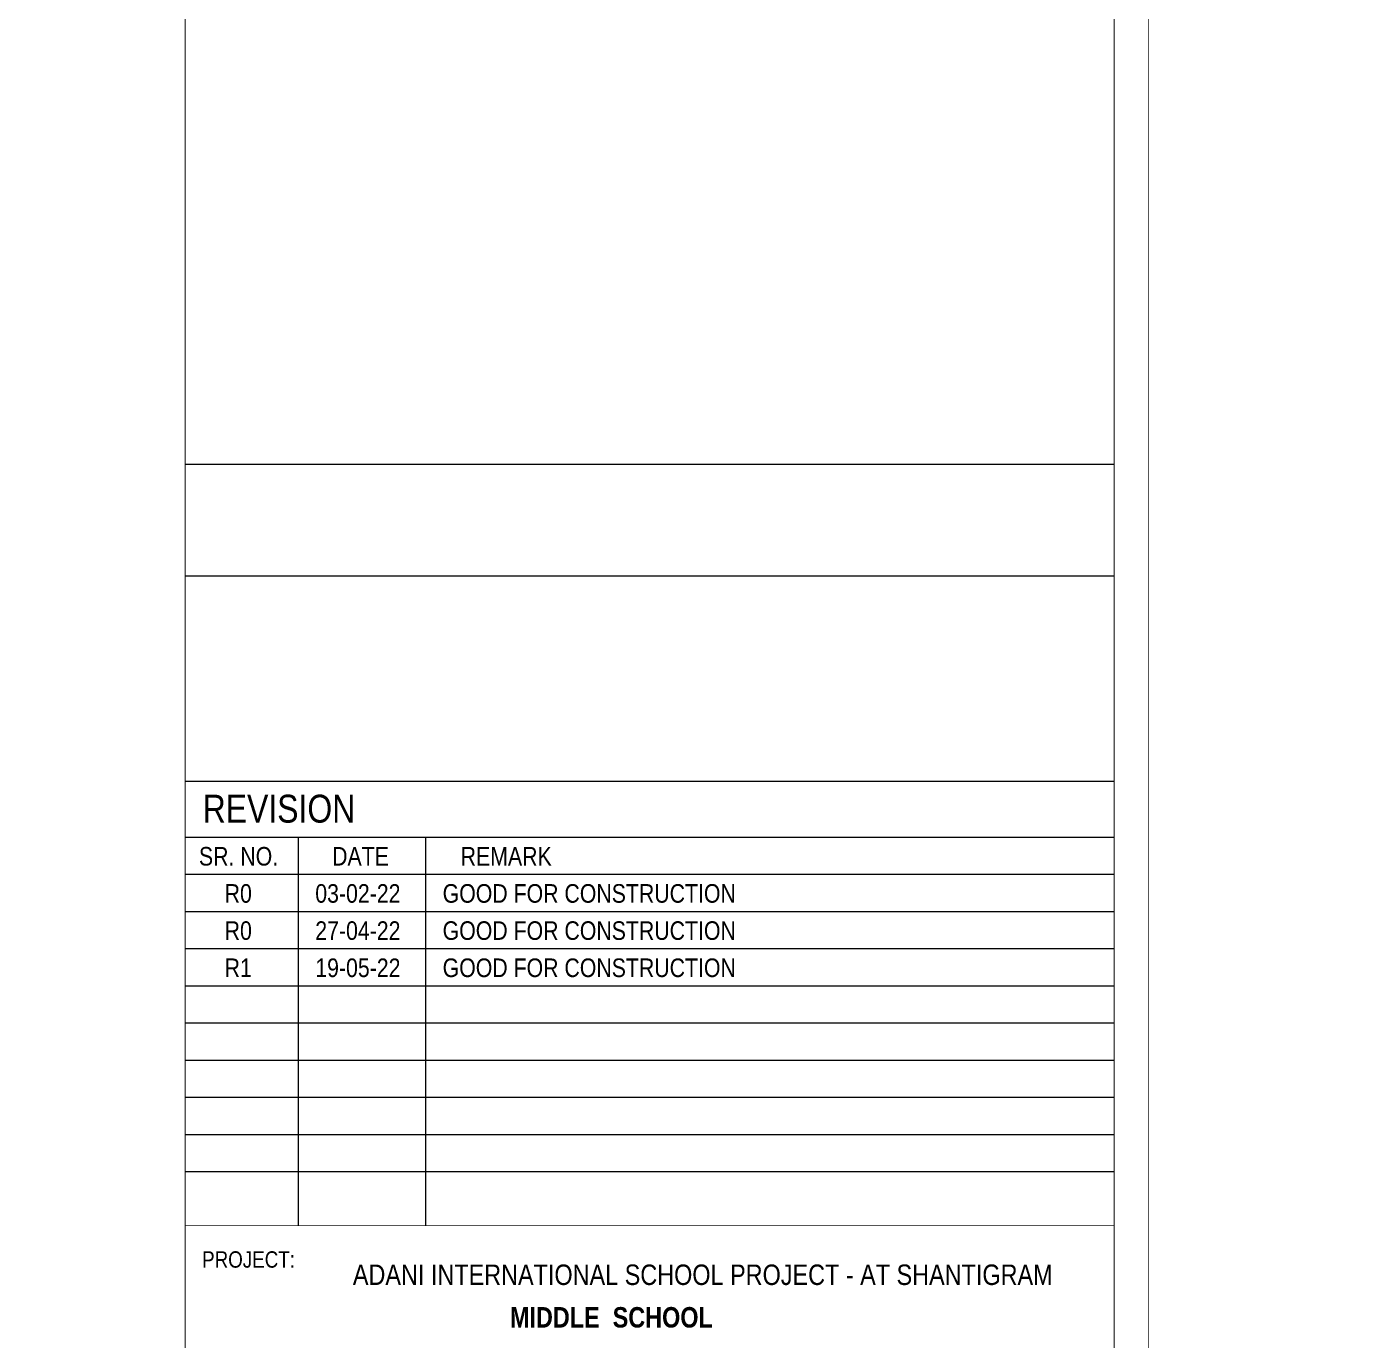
# Model space of a CAD drawing. Header units: millimetres. Extents: x 1112055 to 3390982, y -148532 to 766891.
# Drawn here: x 2215576 to 2230019, y 148863 to 163087 of the extents above; entities that cross this region are included whole.
import ezdxf

# ---------------------------------------------------------------- set-up
doc = ezdxf.new("R2010")
doc.units = ezdxf.units.MM
doc.layers.add('B TITLE BLOCK', color=250, linetype='Continuous', lineweight=0)
doc.layers.add('tb text', color=7, linetype='Continuous', lineweight=13)
doc.layers.add('FORMAT TEXT', color=7, linetype='Continuous')
doc.styles.add('SWINC', font='swissc.ttf')

msp = doc.modelspace()

# ---------------------------------------------------------------- linework, layer by layer
at = {"layer": 'B TITLE BLOCK', "color": 250, "lineweight": 0}
for p, q in [((2227353.1, 158345.5), (2217292.1, 158345.5)), ((2227353.1, 157138.1), (2217292.1, 157138.1)), ((2227353.1, 154913.1), (2217292.1, 154913.1)), ((2227353.1, 154309.4), (2217292.1, 154309.4)), ((2218515.9, 154309.4), (2218515.9, 150104.8)), ((2219895.1, 154309.4), (2219895.1, 150104.8)), ((2227353.1, 153907), (2217292.1, 153907)), ((2227353.1, 153504.5), (2217292.1, 153504.5)), ((2227353.1, 153102.1), (2217292.1, 153102.1)), ((2227353.1, 152699.6), (2217292.1, 152699.6)), ((2227353.1, 152297.2), (2217292.1, 152297.2)), ((2227353.1, 151894.8), (2217292.1, 151894.8)), ((2227353.1, 151492.3), (2217292.1, 151492.3)), ((2227353.1, 151089.9), (2217292.1, 151089.9)), ((2227353.1, 150687.4), (2217292.1, 150687.4))]:
    msp.add_line(p, q, dxfattribs=at)
at = {"layer": 'B TITLE BLOCK', "color": 1, "const_width": 8.39}
msp.add_lwpolyline([(2086797.8, 198794.8), (2086797.8, 122115.7), (2227726.9, 122115.7), (2227726.9, 198794.8)], close=True, dxfattribs=at)
at = {"layer": 'B TITLE BLOCK', "color": 250, "lineweight": 0, "const_width": 8.39}
for points in [[(2087171.5, 198421.1), (2087171.5, 122489.4), (2227353.1, 122489.4), (2227353.1, 198421.1)], [(2217292.1, 122489.4), (2227353.1, 122489.4), (2227353.1, 198421.1), (2217292.1, 198421.1)], [(2227353.1, 158345.5), (2217292.1, 158345.5), (2217292.1, 150104.8), (2227353.1, 150104.8)]]:
    msp.add_lwpolyline(points, close=True, dxfattribs=at)

# ---------------------------------------------------------------- texts
at = {"layer": 'B TITLE BLOCK', "color": 251, "insert": (2303667.7, 156603.8), "char_height": 222.806, "attachment_point": 2, "style": 'SWINC'}
msp.add_mtext_dynamic_manual_height_columns('\\pxsm1,qj;{\\fBankGothic Lt BT|b0|i0|c0|p34;BHOOMI\\P\\ps*,q*;\\fGost|b0|i0|c0|p2;\\H0.8x;- CONSULTANTS -\\C1; }', width=582591.087, gutter_width=0, heights=[81948.1], dxfattribs=at)
at = {"layer": 'FORMAT TEXT', "style": 'SWINC'}
msp.add_text('REVISION', height=301.83, dxfattribs=at).set_placement((2217482.7, 154469))
at = {"layer": 'FORMAT TEXT', "lineweight": 15, "style": 'SWINC'}
for s, p in [('SR. NO.', (2217441.8, 154003.9)), ('DATE', (2218884.2, 154003.9)), ('REMARK', (2220276.2, 154003.9)), ('R1', (2217720.5, 152796.6)), ('19-05-22', (2218701.7, 152796.6)), ('GOOD FOR CONSTRUCTION', (2220080.9, 152796.6))]:
    msp.add_text(s, height=201.22, dxfattribs=at).set_placement(p)
at = {"layer": 'FORMAT TEXT', "color": 252, "lineweight": 15, "style": 'SWINC'}
for s, p in [('R0', (2217720.5, 153601.5)), ('03-02-22', (2218701.7, 153601.5)), ('GOOD FOR CONSTRUCTION', (2220080.9, 153601.5)), ('R0', (2217720.5, 153199.1)), ('27-04-22', (2218701.7, 153199.1)), ('GOOD FOR CONSTRUCTION', (2220080.9, 153199.1))]:
    msp.add_text(s, height=201.22, dxfattribs=at).set_placement(p)
at = {"layer": 'tb text', "color": 7, "style": 'SWINC'}
msp.add_text('PROJECT:', height=177.53, dxfattribs=at).set_placement((2217476.2, 149649.7))
at = {"layer": 'tb text', "char_height": 221.342, "width": 14256.899, "attachment_point": 1, "style": 'SWINC'}
for s, insert in [('ADANI INTERNATIONAL SCHOOL PROJECT - AT SHANTIGRAM', (2219108.8, 149683.9)), ('{\\fSwis721 Cn BT|b1|i0|c0|p34;MIDDLE  SCHOOL}', (2220809.9, 149222.9))]:
    msp.add_mtext(s, dxfattribs=dict(at, insert=insert))

doc.saveas('drawing.dxf')
